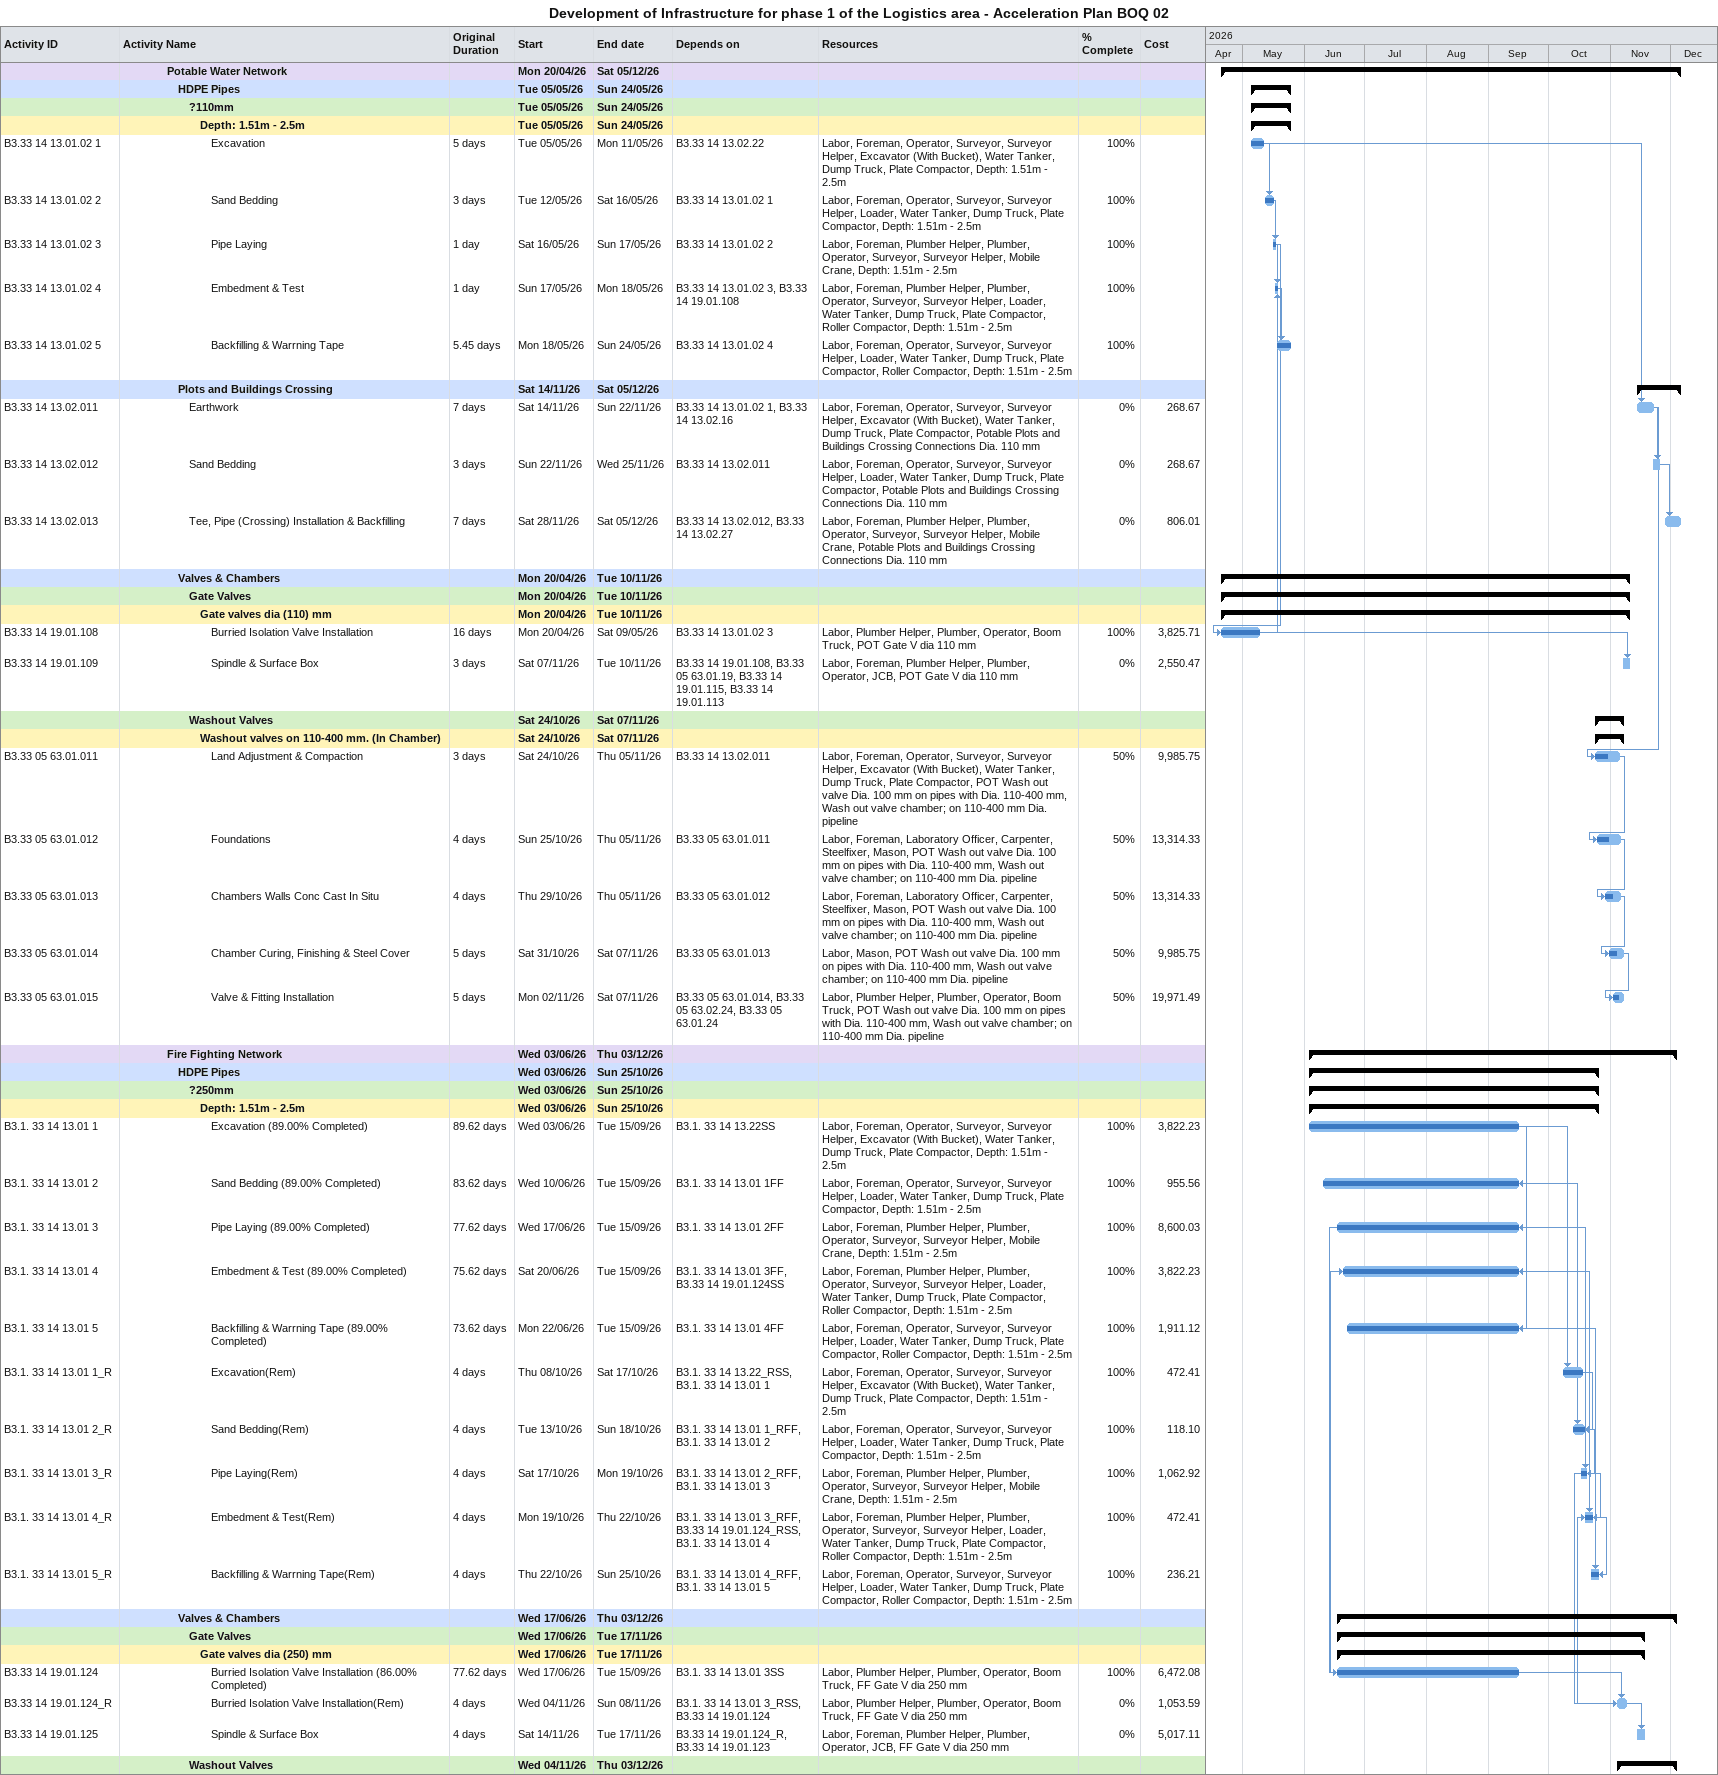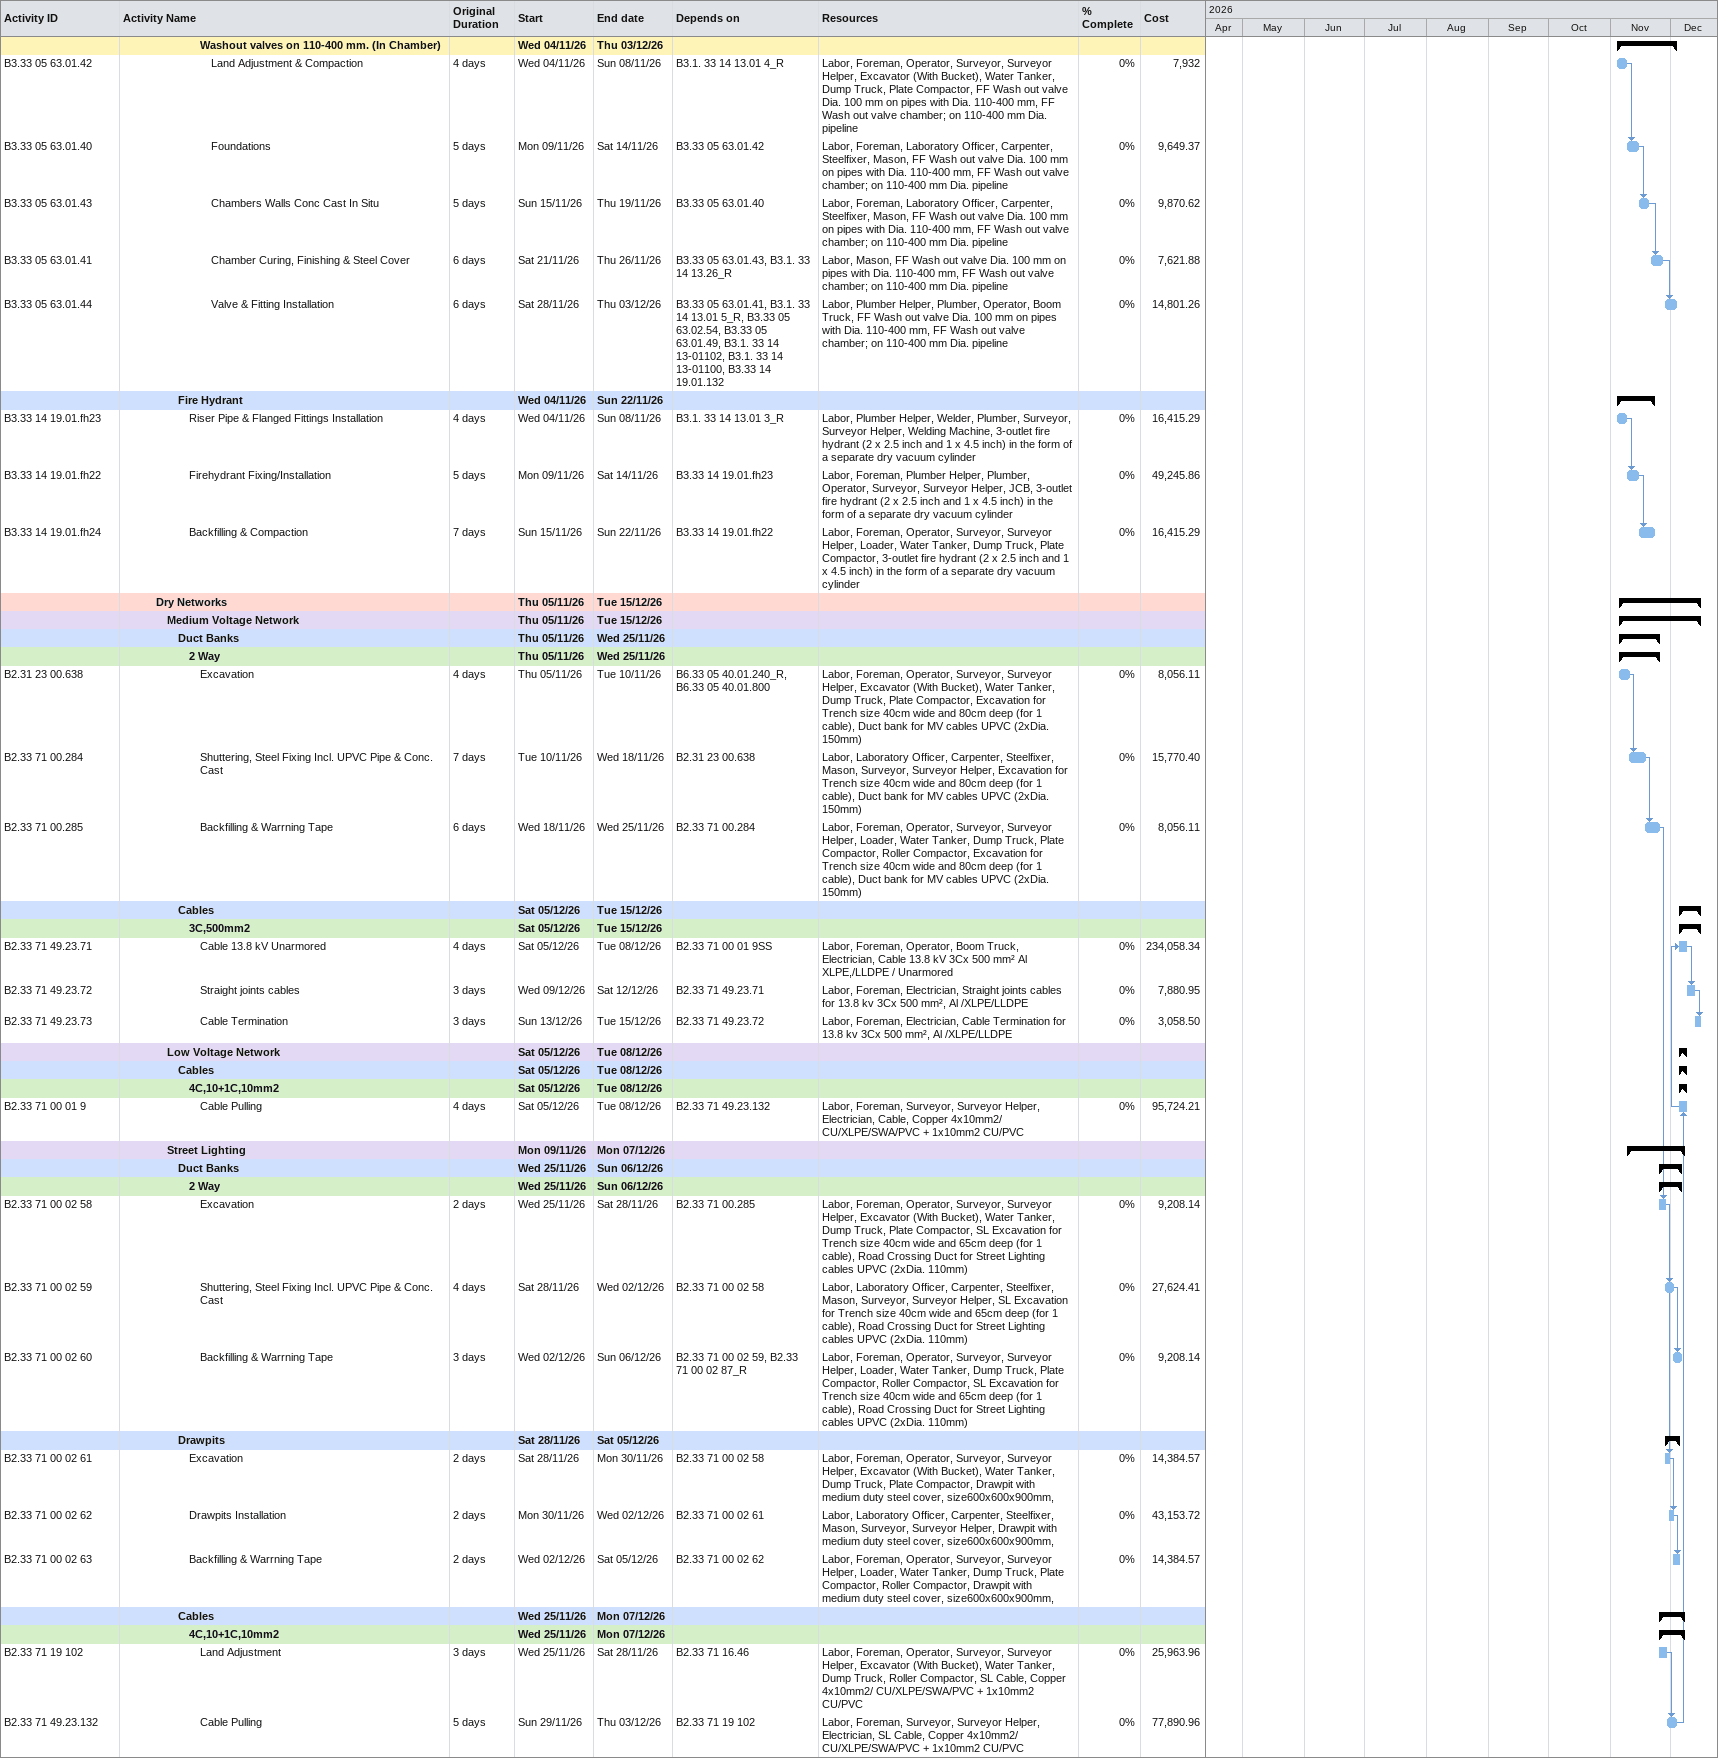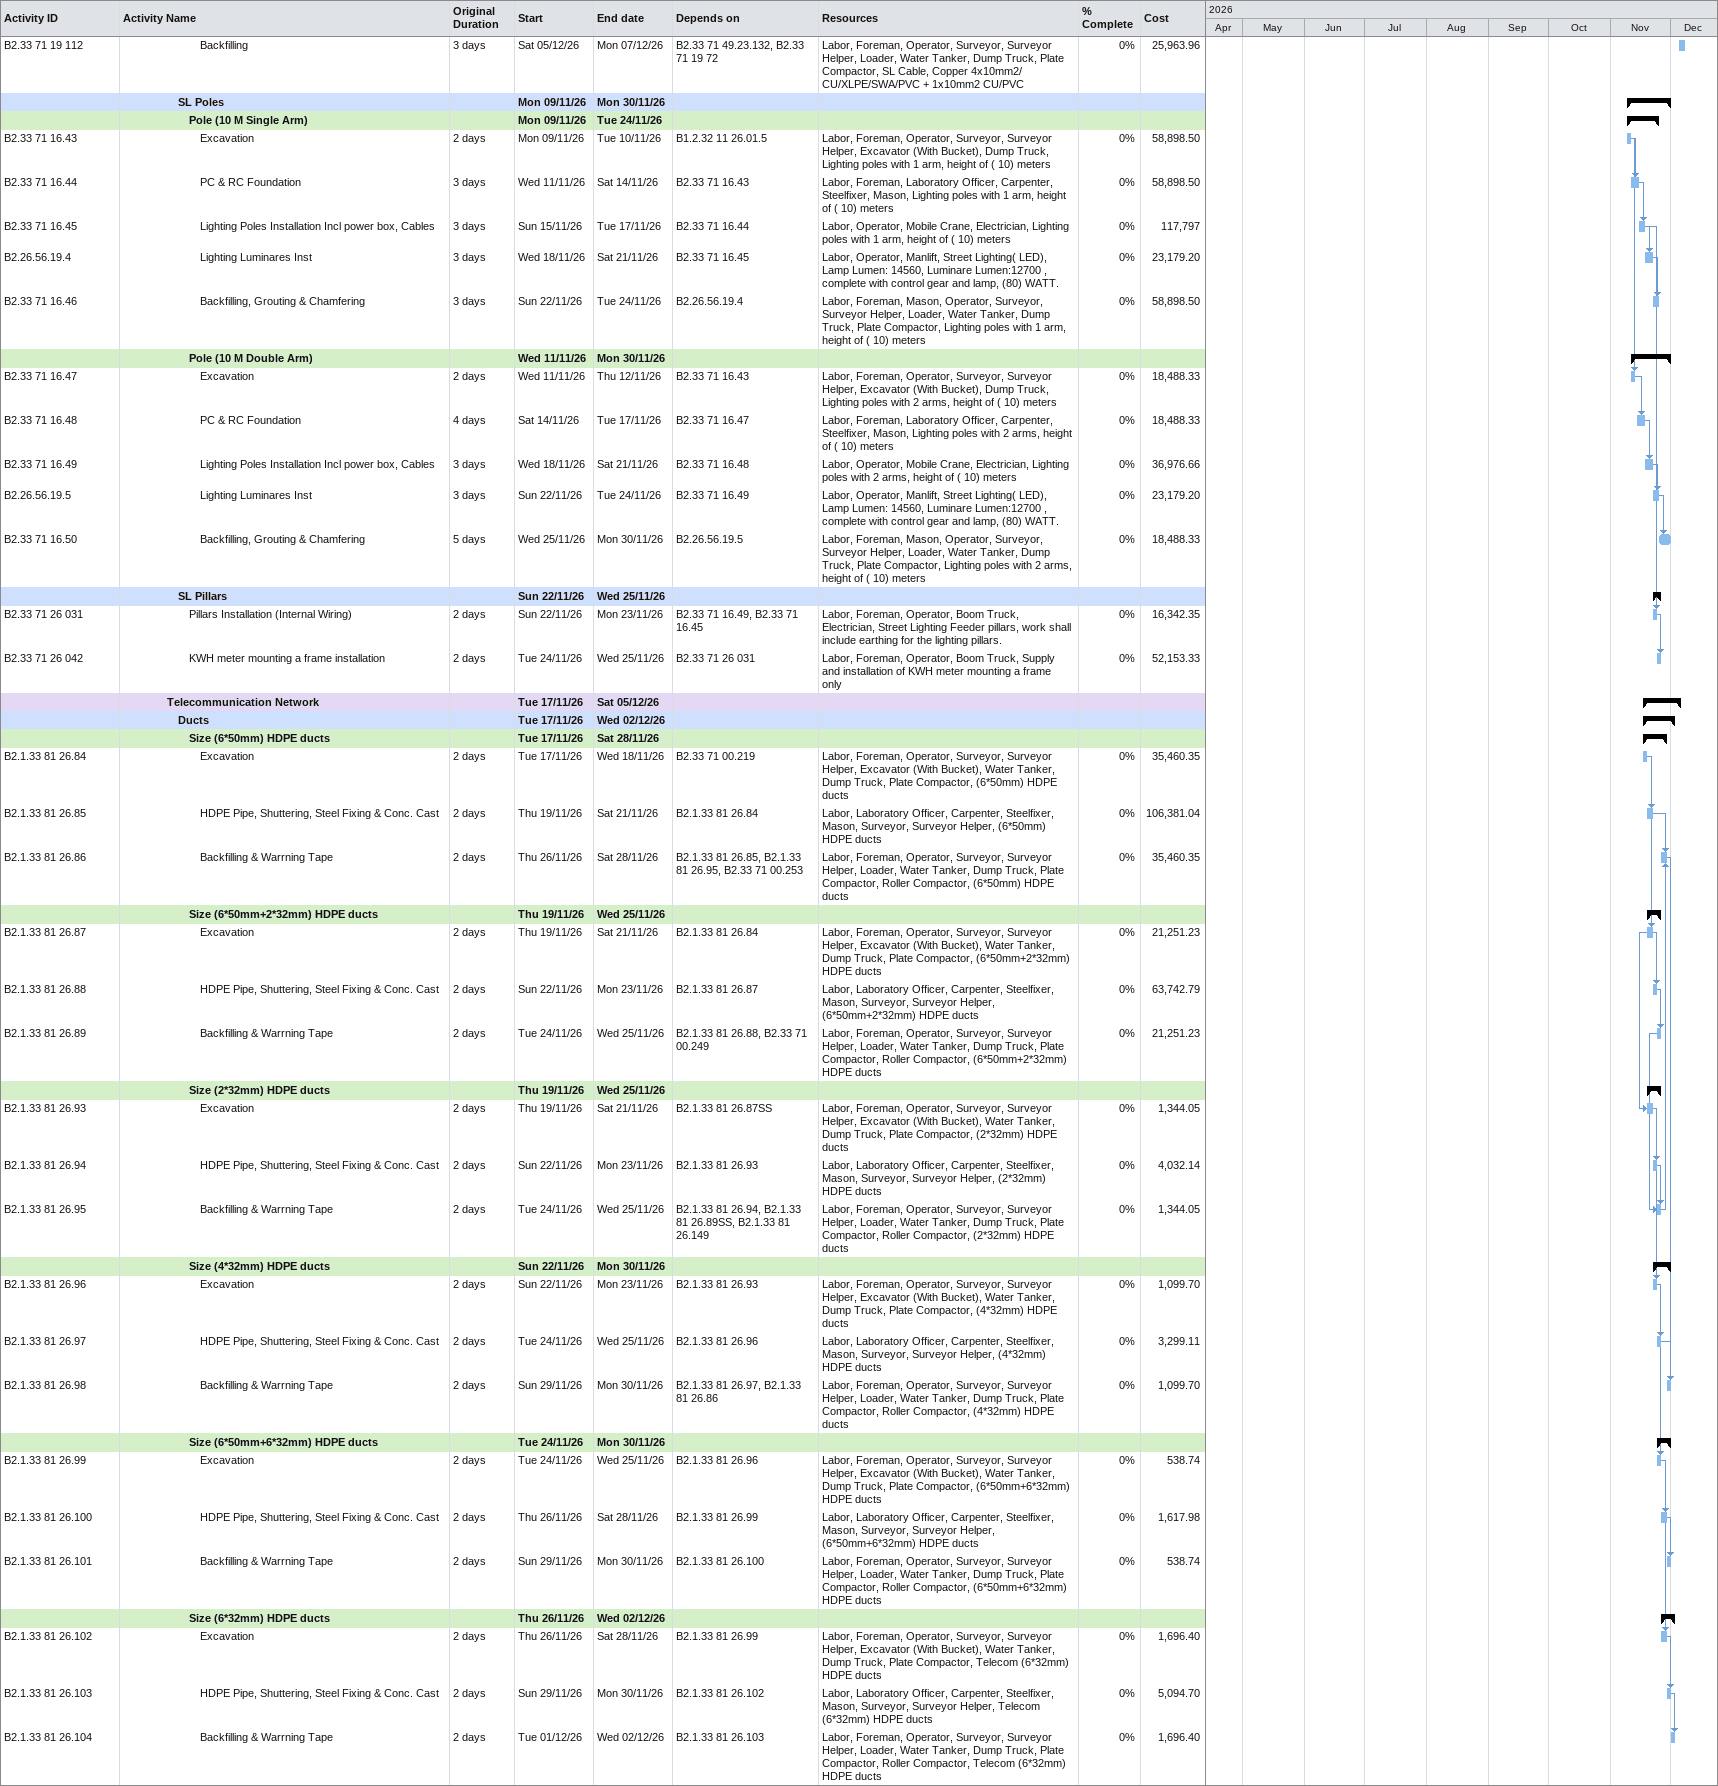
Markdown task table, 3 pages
Development of Infrastructure for phase 1 of the Logistics area - Acceleration Plan BOQ 02

| ID | Level | Task | Original duration | Start | Finish | Predecessors | Resources | % complete | Cost |
|---|---|---|---|---|---|---|---|---|---|
|  | 5 | **Potable Water Network** |  | 2026-04-20 | 2026-12-05 |  |  |  |  |
|  | 6 | **HDPE Pipes** |  | 2026-05-05 | 2026-05-24 |  |  |  |  |
|  | 7 | **?110mm** |  | 2026-05-05 | 2026-05-24 |  |  |  |  |
|  | 8 | **Depth: 1.51m - 2.5m** |  | 2026-05-05 | 2026-05-24 |  |  |  |  |
| B3.33 14 13.01.02 1 | 9 | Excavation | 5d | 2026-05-05 | 2026-05-11 | B3.33 14 13.02.22 | Labor, Foreman, Operator, Surveyor, Surveyor Helper, Excavator (With Bucket), Water Tanker, Dump Truck, Plate Compactor, Depth: 1.51m - 2.5m | 100 |  |
| B3.33 14 13.01.02 2 | 9 | Sand Bedding | 3d | 2026-05-12 | 2026-05-16 | B3.33 14 13.01.02 1 | Labor, Foreman, Operator, Surveyor, Surveyor Helper, Loader, Water Tanker, Dump Truck, Plate Compactor, Depth: 1.51m - 2.5m | 100 |  |
| B3.33 14 13.01.02 3 | 9 | Pipe Laying | 1d | 2026-05-16 | 2026-05-17 | B3.33 14 13.01.02 2 | Labor, Foreman, Plumber Helper, Plumber, Operator, Surveyor, Surveyor Helper, Mobile Crane, Depth: 1.51m - 2.5m | 100 |  |
| B3.33 14 13.01.02 4 | 9 | Embedment & Test | 1d | 2026-05-17 | 2026-05-18 | B3.33 14 13.01.02 3, B3.33 14 19.01.108 | Labor, Foreman, Plumber Helper, Plumber, Operator, Surveyor, Surveyor Helper, Loader, Water Tanker, Dump Truck, Plate Compactor, Roller Compactor, Depth: 1.51m - 2.5m | 100 |  |
| B3.33 14 13.01.02 5 | 9 | Backfilling & Warrning Tape | 5.45d | 2026-05-18 | 2026-05-24 | B3.33 14 13.01.02 4 | Labor, Foreman, Operator, Surveyor, Surveyor Helper, Loader, Water Tanker, Dump Truck, Plate Compactor, Roller Compactor, Depth: 1.51m - 2.5m | 100 |  |
|  | 6 | **Plots and Buildings Crossing** |  | 2026-11-14 | 2026-12-05 |  |  |  |  |
| B3.33 14 13.02.011 | 7 | Earthwork | 7d | 2026-11-14 | 2026-11-22 | B3.33 14 13.01.02 1, B3.33 14 13.02.16 | Labor, Foreman, Operator, Surveyor, Surveyor Helper, Excavator (With Bucket), Water Tanker, Dump Truck, Plate Compactor, Potable Plots and Buildings Crossing Connections Dia. 110 mm | 0 | 268.67 |
| B3.33 14 13.02.012 | 7 | Sand Bedding | 3d | 2026-11-22 | 2026-11-25 | B3.33 14 13.02.011 | Labor, Foreman, Operator, Surveyor, Surveyor Helper, Loader, Water Tanker, Dump Truck, Plate Compactor, Potable Plots and Buildings Crossing Connections Dia. 110 mm | 0 | 268.67 |
| B3.33 14 13.02.013 | 7 | Tee, Pipe (Crossing) Installation & Backfilling | 7d | 2026-11-28 | 2026-12-05 | B3.33 14 13.02.012, B3.33 14 13.02.27 | Labor, Foreman, Plumber Helper, Plumber, Operator, Surveyor, Surveyor Helper, Mobile Crane, Potable Plots and Buildings Crossing Connections Dia. 110 mm | 0 | 806.01 |
|  | 6 | **Valves & Chambers** |  | 2026-04-20 | 2026-11-10 |  |  |  |  |
|  | 7 | **Gate Valves** |  | 2026-04-20 | 2026-11-10 |  |  |  |  |
|  | 8 | **Gate valves dia (110) mm** |  | 2026-04-20 | 2026-11-10 |  |  |  |  |
| B3.33 14 19.01.108 | 9 | Burried Isolation Valve Installation | 16d | 2026-04-20 | 2026-05-09 | B3.33 14 13.01.02 3 | Labor, Plumber Helper, Plumber, Operator, Boom Truck, POT Gate V dia 110 mm | 100 | 3825.71 |
| B3.33 14 19.01.109 | 9 | Spindle & Surface Box | 3d | 2026-11-07 | 2026-11-10 | B3.33 14 19.01.108, B3.33 05 63.01.19, B3.33 14 19.01.115, B3.33 14 19.01.113 | Labor, Foreman, Plumber Helper, Plumber, Operator, JCB, POT Gate V dia 110 mm | 0 | 2550.47 |
|  | 7 | **Washout Valves** |  | 2026-10-24 | 2026-11-07 |  |  |  |  |
|  | 8 | **Washout valves on 110-400 mm. (In Chamber)** |  | 2026-10-24 | 2026-11-07 |  |  |  |  |
| B3.33 05 63.01.011 | 9 | Land Adjustment & Compaction | 3d | 2026-10-24 | 2026-11-05 | B3.33 14 13.02.011 | Labor, Foreman, Operator, Surveyor, Surveyor Helper, Excavator (With Bucket), Water Tanker, Dump Truck, Plate Compactor, POT Wash out valve Dia. 100 mm on pipes with Dia. 110-400 mm, Wash out valve chamber; on 110-400 mm Dia. pipeline | 50 | 9985.75 |
| B3.33 05 63.01.012 | 9 | Foundations | 4d | 2026-10-25 | 2026-11-05 | B3.33 05 63.01.011 | Labor, Foreman, Laboratory Officer, Carpenter, Steelfixer, Mason, POT Wash out valve Dia. 100 mm on pipes with Dia. 110-400 mm, Wash out valve chamber; on 110-400 mm Dia. pipeline | 50 | 13314.33 |
| B3.33 05 63.01.013 | 9 | Chambers Walls Conc Cast In Situ | 4d | 2026-10-29 | 2026-11-05 | B3.33 05 63.01.012 | Labor, Foreman, Laboratory Officer, Carpenter, Steelfixer, Mason, POT Wash out valve Dia. 100 mm on pipes with Dia. 110-400 mm, Wash out valve chamber; on 110-400 mm Dia. pipeline | 50 | 13314.33 |
| B3.33 05 63.01.014 | 9 | Chamber Curing, Finishing & Steel Cover | 5d | 2026-10-31 | 2026-11-07 | B3.33 05 63.01.013 | Labor, Mason, POT Wash out valve Dia. 100 mm on pipes with Dia. 110-400 mm, Wash out valve chamber; on 110-400 mm Dia. pipeline | 50 | 9985.75 |
| B3.33 05 63.01.015 | 9 | Valve & Fitting Installation | 5d | 2026-11-02 | 2026-11-07 | B3.33 05 63.01.014, B3.33 05 63.02.24, B3.33 05 63.01.24 | Labor, Plumber Helper, Plumber, Operator, Boom Truck, POT Wash out valve Dia. 100 mm on pipes with Dia. 110-400 mm, Wash out valve chamber; on 110-400 mm Dia. pipeline | 50 | 19971.49 |
|  | 5 | **Fire Fighting Network** |  | 2026-06-03 | 2026-12-03 |  |  |  |  |
|  | 6 | **HDPE Pipes** |  | 2026-06-03 | 2026-10-25 |  |  |  |  |
|  | 7 | **?250mm** |  | 2026-06-03 | 2026-10-25 |  |  |  |  |
|  | 8 | **Depth: 1.51m - 2.5m** |  | 2026-06-03 | 2026-10-25 |  |  |  |  |
| B3.1. 33 14 13.01 1 | 9 | Excavation (89.00% Completed) | 89.62d | 2026-06-03 | 2026-09-15 | B3.1. 33 14 13.22SS | Labor, Foreman, Operator, Surveyor, Surveyor Helper, Excavator (With Bucket), Water Tanker, Dump Truck, Plate Compactor, Depth: 1.51m - 2.5m | 100 | 3822.23 |
| B3.1. 33 14 13.01 2 | 9 | Sand Bedding (89.00% Completed) | 83.62d | 2026-06-10 | 2026-09-15 | B3.1. 33 14 13.01 1FF | Labor, Foreman, Operator, Surveyor, Surveyor Helper, Loader, Water Tanker, Dump Truck, Plate Compactor, Depth: 1.51m - 2.5m | 100 | 955.56 |
| B3.1. 33 14 13.01 3 | 9 | Pipe Laying (89.00% Completed) | 77.62d | 2026-06-17 | 2026-09-15 | B3.1. 33 14 13.01 2FF | Labor, Foreman, Plumber Helper, Plumber, Operator, Surveyor, Surveyor Helper, Mobile Crane, Depth: 1.51m - 2.5m | 100 | 8600.03 |
| B3.1. 33 14 13.01 4 | 9 | Embedment & Test (89.00% Completed) | 75.62d | 2026-06-20 | 2026-09-15 | B3.1. 33 14 13.01 3FF, B3.33 14 19.01.124SS | Labor, Foreman, Plumber Helper, Plumber, Operator, Surveyor, Surveyor Helper, Loader, Water Tanker, Dump Truck, Plate Compactor, Roller Compactor, Depth: 1.51m - 2.5m | 100 | 3822.23 |
| B3.1. 33 14 13.01 5 | 9 | Backfilling & Warrning Tape (89.00% Completed) | 73.62d | 2026-06-22 | 2026-09-15 | B3.1. 33 14 13.01 4FF | Labor, Foreman, Operator, Surveyor, Surveyor Helper, Loader, Water Tanker, Dump Truck, Plate Compactor, Roller Compactor, Depth: 1.51m - 2.5m | 100 | 1911.12 |
| B3.1. 33 14 13.01 1_R | 9 | Excavation(Rem) | 4d | 2026-10-08 | 2026-10-17 | B3.1. 33 14 13.22_RSS, B3.1. 33 14 13.01 1 | Labor, Foreman, Operator, Surveyor, Surveyor Helper, Excavator (With Bucket), Water Tanker, Dump Truck, Plate Compactor, Depth: 1.51m - 2.5m | 100 | 472.41 |
| B3.1. 33 14 13.01 2_R | 9 | Sand Bedding(Rem) | 4d | 2026-10-13 | 2026-10-18 | B3.1. 33 14 13.01 1_RFF, B3.1. 33 14 13.01 2 | Labor, Foreman, Operator, Surveyor, Surveyor Helper, Loader, Water Tanker, Dump Truck, Plate Compactor, Depth: 1.51m - 2.5m | 100 | 118.10 |
| B3.1. 33 14 13.01 3_R | 9 | Pipe Laying(Rem) | 4d | 2026-10-17 | 2026-10-19 | B3.1. 33 14 13.01 2_RFF, B3.1. 33 14 13.01 3 | Labor, Foreman, Plumber Helper, Plumber, Operator, Surveyor, Surveyor Helper, Mobile Crane, Depth: 1.51m - 2.5m | 100 | 1062.92 |
| B3.1. 33 14 13.01 4_R | 9 | Embedment & Test(Rem) | 4d | 2026-10-19 | 2026-10-22 | B3.1. 33 14 13.01 3_RFF, B3.33 14 19.01.124_RSS, B3.1. 33 14 13.01 4 | Labor, Foreman, Plumber Helper, Plumber, Operator, Surveyor, Surveyor Helper, Loader, Water Tanker, Dump Truck, Plate Compactor, Roller Compactor, Depth: 1.51m - 2.5m | 100 | 472.41 |
| B3.1. 33 14 13.01 5_R | 9 | Backfilling & Warrning Tape(Rem) | 4d | 2026-10-22 | 2026-10-25 | B3.1. 33 14 13.01 4_RFF, B3.1. 33 14 13.01 5 | Labor, Foreman, Operator, Surveyor, Surveyor Helper, Loader, Water Tanker, Dump Truck, Plate Compactor, Roller Compactor, Depth: 1.51m - 2.5m | 100 | 236.21 |
|  | 6 | **Valves & Chambers** |  | 2026-06-17 | 2026-12-03 |  |  |  |  |
|  | 7 | **Gate Valves** |  | 2026-06-17 | 2026-11-17 |  |  |  |  |
|  | 8 | **Gate valves dia (250) mm** |  | 2026-06-17 | 2026-11-17 |  |  |  |  |
| B3.33 14 19.01.124 | 9 | Burried Isolation Valve Installation (86.00% Completed) | 77.62d | 2026-06-17 | 2026-09-15 | B3.1. 33 14 13.01 3SS | Labor, Plumber Helper, Plumber, Operator, Boom Truck, FF Gate V dia 250 mm | 100 | 6472.08 |
| B3.33 14 19.01.124_R | 9 | Burried Isolation Valve Installation(Rem) | 4d | 2026-11-04 | 2026-11-08 | B3.1. 33 14 13.01 3_RSS, B3.33 14 19.01.124 | Labor, Plumber Helper, Plumber, Operator, Boom Truck, FF Gate V dia 250 mm | 0 | 1053.59 |
| B3.33 14 19.01.125 | 9 | Spindle & Surface Box | 4d | 2026-11-14 | 2026-11-17 | B3.33 14 19.01.124_R, B3.33 14 19.01.123 | Labor, Foreman, Plumber Helper, Plumber, Operator, JCB, FF Gate V dia 250 mm | 0 | 5017.11 |
|  | 7 | **Washout Valves** |  | 2026-11-04 | 2026-12-03 |  |  |  |  |
|  | 8 | **Washout valves on 110-400 mm. (In Chamber)** |  | 2026-11-04 | 2026-12-03 |  |  |  |  |
| B3.33 05 63.01.42 | 9 | Land Adjustment & Compaction | 4d | 2026-11-04 | 2026-11-08 | B3.1. 33 14 13.01 4_R | Labor, Foreman, Operator, Surveyor, Surveyor Helper, Excavator (With Bucket), Water Tanker, Dump Truck, Plate Compactor, FF Wash out valve Dia. 100 mm on pipes with Dia. 110-400 mm, FF Wash out valve chamber; on 110-400 mm Dia. pipeline | 0 | 7932 |
| B3.33 05 63.01.40 | 9 | Foundations | 5d | 2026-11-09 | 2026-11-14 | B3.33 05 63.01.42 | Labor, Foreman, Laboratory Officer, Carpenter, Steelfixer, Mason, FF Wash out valve Dia. 100 mm on pipes with Dia. 110-400 mm, FF Wash out valve chamber; on 110-400 mm Dia. pipeline | 0 | 9649.37 |
| B3.33 05 63.01.43 | 9 | Chambers Walls Conc Cast In Situ | 5d | 2026-11-15 | 2026-11-19 | B3.33 05 63.01.40 | Labor, Foreman, Laboratory Officer, Carpenter, Steelfixer, Mason, FF Wash out valve Dia. 100 mm on pipes with Dia. 110-400 mm, FF Wash out valve chamber; on 110-400 mm Dia. pipeline | 0 | 9870.62 |
| B3.33 05 63.01.41 | 9 | Chamber Curing, Finishing & Steel Cover | 6d | 2026-11-21 | 2026-11-26 | B3.33 05 63.01.43, B3.1. 33 14 13.26_R | Labor, Mason, FF Wash out valve Dia. 100 mm on pipes with Dia. 110-400 mm, FF Wash out valve chamber; on 110-400 mm Dia. pipeline | 0 | 7621.88 |
| B3.33 05 63.01.44 | 9 | Valve & Fitting Installation | 6d | 2026-11-28 | 2026-12-03 | B3.33 05 63.01.41, B3.1. 33 14 13.01 5_R, B3.33 05 63.02.54, B3.33 05 63.01.49, B3.1. 33 14 13-01102, B3.1. 33 14 13-01100, B3.33 14 19.01.132 | Labor, Plumber Helper, Plumber, Operator, Boom Truck, FF Wash out valve Dia. 100 mm on pipes with Dia. 110-400 mm, FF Wash out valve chamber; on 110-400 mm Dia. pipeline | 0 | 14801.26 |
|  | 6 | **Fire Hydrant** |  | 2026-11-04 | 2026-11-22 |  |  |  |  |
| B3.33 14 19.01.fh23 | 7 | Riser Pipe & Flanged Fittings Installation | 4d | 2026-11-04 | 2026-11-08 | B3.1. 33 14 13.01 3_R | Labor, Plumber Helper, Welder, Plumber, Surveyor, Surveyor Helper, Welding Machine, 3-outlet fire hydrant (2 x 2.5 inch and 1 x 4.5 inch) in the form of a separate dry vacuum cylinder | 0 | 16415.29 |
| B3.33 14 19.01.fh22 | 7 | Firehydrant Fixing/Installation | 5d | 2026-11-09 | 2026-11-14 | B3.33 14 19.01.fh23 | Labor, Foreman, Plumber Helper, Plumber, Operator, Surveyor, Surveyor Helper, JCB, 3-outlet fire hydrant (2 x 2.5 inch and 1 x 4.5 inch) in the form of a separate dry vacuum cylinder | 0 | 49245.86 |
| B3.33 14 19.01.fh24 | 7 | Backfilling & Compaction | 7d | 2026-11-15 | 2026-11-22 | B3.33 14 19.01.fh22 | Labor, Foreman, Operator, Surveyor, Surveyor Helper, Loader, Water Tanker, Dump Truck, Plate Compactor, 3-outlet fire hydrant (2 x 2.5 inch and 1 x 4.5 inch) in the form of a separate dry vacuum cylinder | 0 | 16415.29 |
|  | 4 | **Dry Networks** |  | 2026-11-05 | 2026-12-15 |  |  |  |  |
|  | 5 | **Medium Voltage Network** |  | 2026-11-05 | 2026-12-15 |  |  |  |  |
|  | 6 | **Duct Banks** |  | 2026-11-05 | 2026-11-25 |  |  |  |  |
|  | 7 | **2 Way** |  | 2026-11-05 | 2026-11-25 |  |  |  |  |
| B2.31 23 00.638 | 8 | Excavation | 4d | 2026-11-05 | 2026-11-10 | B6.33 05 40.01.240_R, B6.33 05 40.01.800 | Labor, Foreman, Operator, Surveyor, Surveyor Helper, Excavator (With Bucket), Water Tanker, Dump Truck, Plate Compactor, Excavation for Trench size 40cm wide and 80cm deep (for 1 cable), Duct bank for MV cables UPVC (2xDia. 150mm) | 0 | 8056.11 |
| B2.33 71 00.284 | 8 | Shuttering, Steel Fixing Incl. UPVC Pipe & Conc. Cast | 7d | 2026-11-10 | 2026-11-18 | B2.31 23 00.638 | Labor, Laboratory Officer, Carpenter, Steelfixer, Mason, Surveyor, Surveyor Helper, Excavation for Trench size 40cm wide and 80cm deep (for 1 cable), Duct bank for MV cables UPVC (2xDia. 150mm) | 0 | 15770.40 |
| B2.33 71 00.285 | 8 | Backfilling & Warrning Tape | 6d | 2026-11-18 | 2026-11-25 | B2.33 71 00.284 | Labor, Foreman, Operator, Surveyor, Surveyor Helper, Loader, Water Tanker, Dump Truck, Plate Compactor, Roller Compactor, Excavation for Trench size 40cm wide and 80cm deep (for 1 cable), Duct bank for MV cables UPVC (2xDia. 150mm) | 0 | 8056.11 |
|  | 6 | **Cables** |  | 2026-12-05 | 2026-12-15 |  |  |  |  |
|  | 7 | **3C,500mm2** |  | 2026-12-05 | 2026-12-15 |  |  |  |  |
| B2.33 71 49.23.71 | 8 | Cable 13.8 kV Unarmored | 4d | 2026-12-05 | 2026-12-08 | B2.33 71 00 01 9SS | Labor, Foreman, Operator, Boom Truck, Electrician, Cable 13.8 kV 3Cx 500 mm² Al XLPE,/LLDPE / Unarmored | 0 | 234058.34 |
| B2.33 71 49.23.72 | 8 | Straight joints cables | 3d | 2026-12-09 | 2026-12-12 | B2.33 71 49.23.71 | Labor, Foreman, Electrician, Straight joints cables for 13.8 kv 3Cx 500 mm², Al /XLPE/LLDPE | 0 | 7880.95 |
| B2.33 71 49.23.73 | 8 | Cable Termination | 3d | 2026-12-13 | 2026-12-15 | B2.33 71 49.23.72 | Labor, Foreman, Electrician, Cable Termination for 13.8 kv 3Cx 500 mm², Al /XLPE/LLDPE | 0 | 3058.50 |
|  | 5 | **Low Voltage Network** |  | 2026-12-05 | 2026-12-08 |  |  |  |  |
|  | 6 | **Cables** |  | 2026-12-05 | 2026-12-08 |  |  |  |  |
|  | 7 | **4C,10+1C,10mm2** |  | 2026-12-05 | 2026-12-08 |  |  |  |  |
| B2.33 71 00 01 9 | 8 | Cable Pulling | 4d | 2026-12-05 | 2026-12-08 | B2.33 71 49.23.132 | Labor, Foreman, Surveyor, Surveyor Helper, Electrician, Cable, Copper 4x10mm2/ CU/XLPE/SWA/PVC + 1x10mm2 CU/PVC | 0 | 95724.21 |
|  | 5 | **Street Lighting** |  | 2026-11-09 | 2026-12-07 |  |  |  |  |
|  | 6 | **Duct Banks** |  | 2026-11-25 | 2026-12-06 |  |  |  |  |
|  | 7 | **2 Way** |  | 2026-11-25 | 2026-12-06 |  |  |  |  |
| B2.33 71 00 02 58 | 8 | Excavation | 2d | 2026-11-25 | 2026-11-28 | B2.33 71 00.285 | Labor, Foreman, Operator, Surveyor, Surveyor Helper, Excavator (With Bucket), Water Tanker, Dump Truck, Plate Compactor, SL Excavation for Trench size 40cm wide and 65cm deep (for 1 cable), Road Crossing Duct for Street Lighting cables UPVC (2xDia. 110mm) | 0 | 9208.14 |
| B2.33 71 00 02 59 | 8 | Shuttering, Steel Fixing Incl. UPVC Pipe & Conc. Cast | 4d | 2026-11-28 | 2026-12-02 | B2.33 71 00 02 58 | Labor, Laboratory Officer, Carpenter, Steelfixer, Mason, Surveyor, Surveyor Helper, SL Excavation for Trench size 40cm wide and 65cm deep (for 1 cable), Road Crossing Duct for Street Lighting cables UPVC (2xDia. 110mm) | 0 | 27624.41 |
| B2.33 71 00 02 60 | 8 | Backfilling & Warrning Tape | 3d | 2026-12-02 | 2026-12-06 | B2.33 71 00 02 59, B2.33 71 00 02 87_R | Labor, Foreman, Operator, Surveyor, Surveyor Helper, Loader, Water Tanker, Dump Truck, Plate Compactor, Roller Compactor, SL Excavation for Trench size 40cm wide and 65cm deep (for 1 cable), Road Crossing Duct for Street Lighting cables UPVC (2xDia. 110mm) | 0 | 9208.14 |
|  | 6 | **Drawpits** |  | 2026-11-28 | 2026-12-05 |  |  |  |  |
| B2.33 71 00 02 61 | 7 | Excavation | 2d | 2026-11-28 | 2026-11-30 | B2.33 71 00 02 58 | Labor, Foreman, Operator, Surveyor, Surveyor Helper, Excavator (With Bucket), Water Tanker, Dump Truck, Plate Compactor, Drawpit with medium duty steel cover, size600x600x900mm, | 0 | 14384.57 |
| B2.33 71 00 02 62 | 7 | Drawpits Installation | 2d | 2026-11-30 | 2026-12-02 | B2.33 71 00 02 61 | Labor, Laboratory Officer, Carpenter, Steelfixer, Mason, Surveyor, Surveyor Helper, Drawpit with medium duty steel cover, size600x600x900mm, | 0 | 43153.72 |
| B2.33 71 00 02 63 | 7 | Backfilling & Warrning Tape | 2d | 2026-12-02 | 2026-12-05 | B2.33 71 00 02 62 | Labor, Foreman, Operator, Surveyor, Surveyor Helper, Loader, Water Tanker, Dump Truck, Plate Compactor, Roller Compactor, Drawpit with medium duty steel cover, size600x600x900mm, | 0 | 14384.57 |
|  | 6 | **Cables** |  | 2026-11-25 | 2026-12-07 |  |  |  |  |
|  | 7 | **4C,10+1C,10mm2** |  | 2026-11-25 | 2026-12-07 |  |  |  |  |
| B2.33 71 19 102 | 8 | Land Adjustment | 3d | 2026-11-25 | 2026-11-28 | B2.33 71 16.46 | Labor, Foreman, Operator, Surveyor, Surveyor Helper, Excavator (With Bucket), Water Tanker, Dump Truck, Roller Compactor, SL Cable, Copper 4x10mm2/ CU/XLPE/SWA/PVC + 1x10mm2 CU/PVC | 0 | 25963.96 |
| B2.33 71 49.23.132 | 8 | Cable Pulling | 5d | 2026-11-29 | 2026-12-03 | B2.33 71 19 102 | Labor, Foreman, Surveyor, Surveyor Helper, Electrician, SL Cable, Copper 4x10mm2/ CU/XLPE/SWA/PVC + 1x10mm2 CU/PVC | 0 | 77890.96 |
| B2.33 71 19 112 | 8 | Backfilling | 3d | 2026-12-05 | 2026-12-07 | B2.33 71 49.23.132, B2.33 71 19 72 | Labor, Foreman, Operator, Surveyor, Surveyor Helper, Loader, Water Tanker, Dump Truck, Plate Compactor, SL Cable, Copper 4x10mm2/ CU/XLPE/SWA/PVC + 1x10mm2 CU/PVC | 0 | 25963.96 |
|  | 6 | **SL Poles** |  | 2026-11-09 | 2026-11-30 |  |  |  |  |
|  | 7 | **Pole (10 M Single Arm)** |  | 2026-11-09 | 2026-11-24 |  |  |  |  |
| B2.33 71 16.43 | 8 | Excavation | 2d | 2026-11-09 | 2026-11-10 | B1.2.32 11 26.01.5 | Labor, Foreman, Operator, Surveyor, Surveyor Helper, Excavator (With Bucket), Dump Truck, Lighting poles with 1 arm, height of ( 10) meters | 0 | 58898.50 |
| B2.33 71 16.44 | 8 | PC & RC Foundation | 3d | 2026-11-11 | 2026-11-14 | B2.33 71 16.43 | Labor, Foreman, Laboratory Officer, Carpenter, Steelfixer, Mason, Lighting poles with 1 arm, height of ( 10) meters | 0 | 58898.50 |
| B2.33 71 16.45 | 8 | Lighting Poles Installation Incl power box, Cables | 3d | 2026-11-15 | 2026-11-17 | B2.33 71 16.44 | Labor, Operator, Mobile Crane, Electrician, Lighting poles with 1 arm, height of ( 10) meters | 0 | 117797 |
| B2.26.56.19.4 | 8 | Lighting Luminares Inst | 3d | 2026-11-18 | 2026-11-21 | B2.33 71 16.45 | Labor, Operator, Manlift, Street Lighting( LED), Lamp Lumen: 14560, Luminare Lumen:12700 , complete with control gear and lamp, (80) WATT. | 0 | 23179.20 |
| B2.33 71 16.46 | 8 | Backfilling, Grouting & Chamfering | 3d | 2026-11-22 | 2026-11-24 | B2.26.56.19.4 | Labor, Foreman, Mason, Operator, Surveyor, Surveyor Helper, Loader, Water Tanker, Dump Truck, Plate Compactor, Lighting poles with 1 arm, height of ( 10) meters | 0 | 58898.50 |
|  | 7 | **Pole (10 M Double Arm)** |  | 2026-11-11 | 2026-11-30 |  |  |  |  |
| B2.33 71 16.47 | 8 | Excavation | 2d | 2026-11-11 | 2026-11-12 | B2.33 71 16.43 | Labor, Foreman, Operator, Surveyor, Surveyor Helper, Excavator (With Bucket), Dump Truck, Lighting poles with 2 arms, height of ( 10) meters | 0 | 18488.33 |
| B2.33 71 16.48 | 8 | PC & RC Foundation | 4d | 2026-11-14 | 2026-11-17 | B2.33 71 16.47 | Labor, Foreman, Laboratory Officer, Carpenter, Steelfixer, Mason, Lighting poles with 2 arms, height of ( 10) meters | 0 | 18488.33 |
| B2.33 71 16.49 | 8 | Lighting Poles Installation Incl power box, Cables | 3d | 2026-11-18 | 2026-11-21 | B2.33 71 16.48 | Labor, Operator, Mobile Crane, Electrician, Lighting poles with 2 arms, height of ( 10) meters | 0 | 36976.66 |
| B2.26.56.19.5 | 8 | Lighting Luminares Inst | 3d | 2026-11-22 | 2026-11-24 | B2.33 71 16.49 | Labor, Operator, Manlift, Street Lighting( LED), Lamp Lumen: 14560, Luminare Lumen:12700 , complete with control gear and lamp, (80) WATT. | 0 | 23179.20 |
| B2.33 71 16.50 | 8 | Backfilling, Grouting & Chamfering | 5d | 2026-11-25 | 2026-11-30 | B2.26.56.19.5 | Labor, Foreman, Mason, Operator, Surveyor, Surveyor Helper, Loader, Water Tanker, Dump Truck, Plate Compactor, Lighting poles with 2 arms, height of ( 10) meters | 0 | 18488.33 |
|  | 6 | **SL Pillars** |  | 2026-11-22 | 2026-11-25 |  |  |  |  |
| B2.33 71 26 031 | 7 | Pillars Installation (Internal Wiring) | 2d | 2026-11-22 | 2026-11-23 | B2.33 71 16.49, B2.33 71 16.45 | Labor, Foreman, Operator, Boom Truck, Electrician, Street Lighting Feeder pillars, work shall include earthing for the lighting pillars. | 0 | 16342.35 |
| B2.33 71 26 042 | 7 | KWH meter mounting a frame installation | 2d | 2026-11-24 | 2026-11-25 | B2.33 71 26 031 | Labor, Foreman, Operator, Boom Truck, Supply and installation of KWH meter mounting a frame only | 0 | 52153.33 |
|  | 5 | **Telecommunication Network** |  | 2026-11-17 | 2026-12-05 |  |  |  |  |
|  | 6 | **Ducts** |  | 2026-11-17 | 2026-12-02 |  |  |  |  |
|  | 7 | **Size (6*50mm) HDPE ducts** |  | 2026-11-17 | 2026-11-28 |  |  |  |  |
| B2.1.33 81 26.84 | 8 | Excavation | 2d | 2026-11-17 | 2026-11-18 | B2.33 71 00.219 | Labor, Foreman, Operator, Surveyor, Surveyor Helper, Excavator (With Bucket), Water Tanker, Dump Truck, Plate Compactor, (6*50mm) HDPE ducts | 0 | 35460.35 |
| B2.1.33 81 26.85 | 8 | HDPE Pipe, Shuttering, Steel Fixing & Conc. Cast | 2d | 2026-11-19 | 2026-11-21 | B2.1.33 81 26.84 | Labor, Laboratory Officer, Carpenter, Steelfixer, Mason, Surveyor, Surveyor Helper, (6*50mm) HDPE ducts | 0 | 106381.04 |
| B2.1.33 81 26.86 | 8 | Backfilling & Warrning Tape | 2d | 2026-11-26 | 2026-11-28 | B2.1.33 81 26.85, B2.1.33 81 26.95, B2.33 71 00.253 | Labor, Foreman, Operator, Surveyor, Surveyor Helper, Loader, Water Tanker, Dump Truck, Plate Compactor, Roller Compactor, (6*50mm) HDPE ducts | 0 | 35460.35 |
|  | 7 | **Size (6*50mm+2*32mm) HDPE ducts** |  | 2026-11-19 | 2026-11-25 |  |  |  |  |
| B2.1.33 81 26.87 | 8 | Excavation | 2d | 2026-11-19 | 2026-11-21 | B2.1.33 81 26.84 | Labor, Foreman, Operator, Surveyor, Surveyor Helper, Excavator (With Bucket), Water Tanker, Dump Truck, Plate Compactor, (6*50mm+2*32mm) HDPE ducts | 0 | 21251.23 |
| B2.1.33 81 26.88 | 8 | HDPE Pipe, Shuttering, Steel Fixing & Conc. Cast | 2d | 2026-11-22 | 2026-11-23 | B2.1.33 81 26.87 | Labor, Laboratory Officer, Carpenter, Steelfixer, Mason, Surveyor, Surveyor Helper, (6*50mm+2*32mm) HDPE ducts | 0 | 63742.79 |
| B2.1.33 81 26.89 | 8 | Backfilling & Warrning Tape | 2d | 2026-11-24 | 2026-11-25 | B2.1.33 81 26.88, B2.33 71 00.249 | Labor, Foreman, Operator, Surveyor, Surveyor Helper, Loader, Water Tanker, Dump Truck, Plate Compactor, Roller Compactor, (6*50mm+2*32mm) HDPE ducts | 0 | 21251.23 |
|  | 7 | **Size (2*32mm) HDPE ducts** |  | 2026-11-19 | 2026-11-25 |  |  |  |  |
| B2.1.33 81 26.93 | 8 | Excavation | 2d | 2026-11-19 | 2026-11-21 | B2.1.33 81 26.87SS | Labor, Foreman, Operator, Surveyor, Surveyor Helper, Excavator (With Bucket), Water Tanker, Dump Truck, Plate Compactor, (2*32mm) HDPE ducts | 0 | 1344.05 |
| B2.1.33 81 26.94 | 8 | HDPE Pipe, Shuttering, Steel Fixing & Conc. Cast | 2d | 2026-11-22 | 2026-11-23 | B2.1.33 81 26.93 | Labor, Laboratory Officer, Carpenter, Steelfixer, Mason, Surveyor, Surveyor Helper, (2*32mm) HDPE ducts | 0 | 4032.14 |
| B2.1.33 81 26.95 | 8 | Backfilling & Warrning Tape | 2d | 2026-11-24 | 2026-11-25 | B2.1.33 81 26.94, B2.1.33 81 26.89SS, B2.1.33 81 26.149 | Labor, Foreman, Operator, Surveyor, Surveyor Helper, Loader, Water Tanker, Dump Truck, Plate Compactor, Roller Compactor, (2*32mm) HDPE ducts | 0 | 1344.05 |
|  | 7 | **Size (4*32mm) HDPE ducts** |  | 2026-11-22 | 2026-11-30 |  |  |  |  |
| B2.1.33 81 26.96 | 8 | Excavation | 2d | 2026-11-22 | 2026-11-23 | B2.1.33 81 26.93 | Labor, Foreman, Operator, Surveyor, Surveyor Helper, Excavator (With Bucket), Water Tanker, Dump Truck, Plate Compactor, (4*32mm) HDPE ducts | 0 | 1099.70 |
| B2.1.33 81 26.97 | 8 | HDPE Pipe, Shuttering, Steel Fixing & Conc. Cast | 2d | 2026-11-24 | 2026-11-25 | B2.1.33 81 26.96 | Labor, Laboratory Officer, Carpenter, Steelfixer, Mason, Surveyor, Surveyor Helper, (4*32mm) HDPE ducts | 0 | 3299.11 |
| B2.1.33 81 26.98 | 8 | Backfilling & Warrning Tape | 2d | 2026-11-29 | 2026-11-30 | B2.1.33 81 26.97, B2.1.33 81 26.86 | Labor, Foreman, Operator, Surveyor, Surveyor Helper, Loader, Water Tanker, Dump Truck, Plate Compactor, Roller Compactor, (4*32mm) HDPE ducts | 0 | 1099.70 |
|  | 7 | **Size (6*50mm+6*32mm) HDPE ducts** |  | 2026-11-24 | 2026-11-30 |  |  |  |  |
| B2.1.33 81 26.99 | 8 | Excavation | 2d | 2026-11-24 | 2026-11-25 | B2.1.33 81 26.96 | Labor, Foreman, Operator, Surveyor, Surveyor Helper, Excavator (With Bucket), Water Tanker, Dump Truck, Plate Compactor, (6*50mm+6*32mm) HDPE ducts | 0 | 538.74 |
| B2.1.33 81 26.100 | 8 | HDPE Pipe, Shuttering, Steel Fixing & Conc. Cast | 2d | 2026-11-26 | 2026-11-28 | B2.1.33 81 26.99 | Labor, Laboratory Officer, Carpenter, Steelfixer, Mason, Surveyor, Surveyor Helper, (6*50mm+6*32mm) HDPE ducts | 0 | 1617.98 |
| B2.1.33 81 26.101 | 8 | Backfilling & Warrning Tape | 2d | 2026-11-29 | 2026-11-30 | B2.1.33 81 26.100 | Labor, Foreman, Operator, Surveyor, Surveyor Helper, Loader, Water Tanker, Dump Truck, Plate Compactor, Roller Compactor, (6*50mm+6*32mm) HDPE ducts | 0 | 538.74 |
|  | 7 | **Size (6*32mm) HDPE ducts** |  | 2026-11-26 | 2026-12-02 |  |  |  |  |
| B2.1.33 81 26.102 | 8 | Excavation | 2d | 2026-11-26 | 2026-11-28 | B2.1.33 81 26.99 | Labor, Foreman, Operator, Surveyor, Surveyor Helper, Excavator (With Bucket), Water Tanker, Dump Truck, Plate Compactor, Telecom (6*32mm) HDPE ducts | 0 | 1696.40 |
| B2.1.33 81 26.103 | 8 | HDPE Pipe, Shuttering, Steel Fixing & Conc. Cast | 2d | 2026-11-29 | 2026-11-30 | B2.1.33 81 26.102 | Labor, Laboratory Officer, Carpenter, Steelfixer, Mason, Surveyor, Surveyor Helper, Telecom (6*32mm) HDPE ducts | 0 | 5094.70 |
| B2.1.33 81 26.104 | 8 | Backfilling & Warrning Tape | 2d | 2026-12-01 | 2026-12-02 | B2.1.33 81 26.103 | Labor, Foreman, Operator, Surveyor, Surveyor Helper, Loader, Water Tanker, Dump Truck, Plate Compactor, Roller Compactor, Telecom (6*32mm) HDPE ducts | 0 | 1696.40 |
